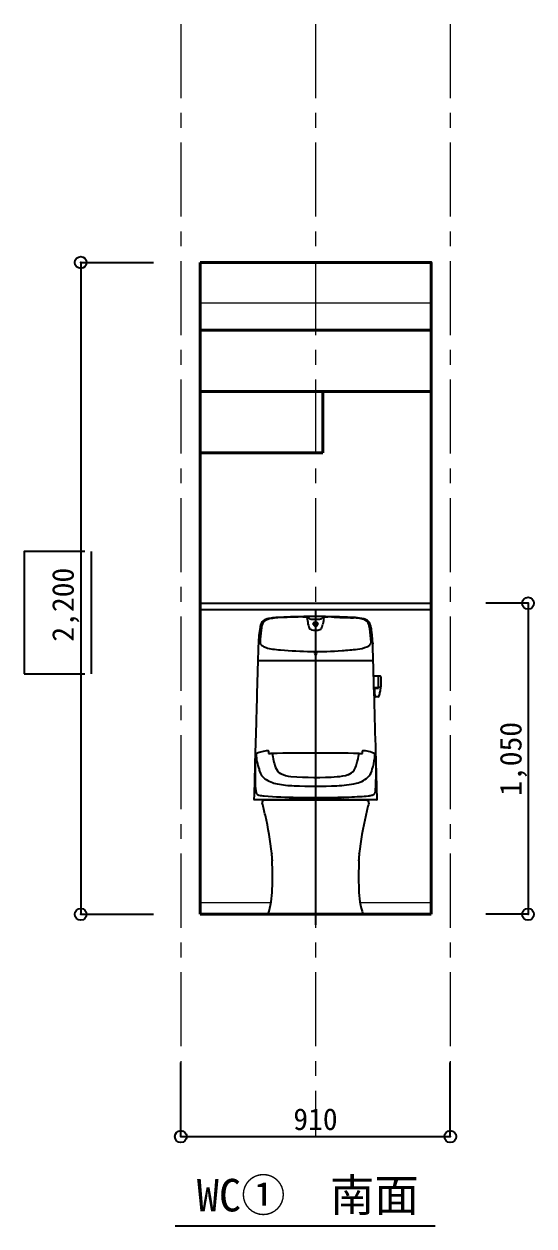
# Model space of a CAD drawing. Units: millimetres at full size, sheet at 1:50. Extents: x -31113 to 29332, y -20209 to 31249.
# Drawn here: x 14042 to 15764, y -6448 to -2392 of the extents above; entities that cross this region are included whole.
import ezdxf
from ezdxf.enums import TextEntityAlignment as Align

# ---------------------------------------------------------------- set-up
doc = ezdxf.new("R2010")
doc.units = ezdxf.units.MM
doc.header["$LTSCALE"] = 50
doc.header["$PDMODE"] = 32
doc.header["$PDSIZE"] = 40
doc.linetypes.add('CHAIN1', pattern=[8, 5, -1, 1, -1])
for name, color, linetype, lineweight in [('B-1_通り芯・通り番号', 1, 'CHAIN1', 18), ('B-3_仕上線(黄)', 3, 'Continuous', 40), ('B-A_文字', 7, 'Continuous', 25), ('B-F_寸法・方位', 7, 'Continuous', 25)]:
    doc.layers.add(name, color=color, linetype=linetype, lineweight=lineweight)
doc.styles.add('ＭＳ ゴシック', font='')
doc.styles.get('ＭＳ ゴシック').set_extended_font_data('MS Gothic')

msp = doc.modelspace()

# ---------------------------------------------------------------- linework, layer by layer
at = {"layer": 'B-1_通り芯・通り番号'}
for p, q in [((14571.1, -2391.96), (14571.1, -6146.71)), ((14571.1, -2391.96), (14571.1, -6146.71)), ((15026.1, -2391.96), (15026.1, -6146.71)), ((15481.1, -2391.96), (15481.1, -6146.71))]:
    msp.add_line(p, q, dxfattribs=at)
at = {"layer": 'B-3_仕上線(黄)'}
for p, q in [((14636.1, -3196.71), (14636.1, -5396.71)), ((14636.1, -3196.71), (14636.1, -5396.71)), ((15416.1, -3425.28), (14636.1, -3425.28)), ((15416.1, -3632.42), (14636.1, -3632.42)), ((15050.39, -3839.56), (15050.39, -3632.42)), ((15050.39, -3839.56), (14636.1, -3839.56)), ((14636.1, -5396.71), (15416.1, -5396.71))]:
    msp.add_line(p, q, dxfattribs=at)
at = {"layer": 'B-3_仕上線(黄)', "color": 4, "lineweight": 9}
msp.add_line((15416.1, -3333.72), (14636.1, -3333.72), dxfattribs=at)
at = {"layer": 'B-3_仕上線(黄)'}
msp.add_lwpolyline([(14636.1, -3196.71), (15416.1, -3196.71), (15416.1, -5396.71)], dxfattribs=at)
at = {"layer": 'B-A_文字'}
for p, q in [((14269.07, -4584.99), (14269.07, -4172.08)), ((14041.69, -4584.99), (14247.36, -4584.99))]:
    msp.add_line(p, q, dxfattribs=at)
at = {"layer": 'B-A_文字', "color": 1, "lineweight": 18}
for p, q in [((14636.1, -5356.71), (14873.88, -5356.71)), ((15178.32, -5356.71), (15416.1, -5356.71))]:
    msp.add_line(p, q, dxfattribs=at)
at = {"layer": 'B-A_文字'}
msp.add_lwpolyline([(14247.36, -4172.08), (14041.69, -4172.08), (14041.69, -4584.99)], dxfattribs=at)
at = {"layer": 'B-F_寸法・方位'}
for p, q in [((14233.06, -3196.71), (14479.05, -3196.71)), ((14233.06, -3196.71), (14479.05, -3196.71)), ((14233.06, -3196.71), (14233.06, -5396.71)), ((14636.1, -4346.71), (15416.1, -4346.71)), ((14636.1, -4367.71), (15416.1, -4367.71)), ((15026.1, -4368.38), (15026.1, -5432.29)), ((15743.73, -4346.71), (15601.28, -4346.71)), ((15743.73, -4346.71), (15743.73, -5396.71)), ((15001.72, -4418.01), (15001.61, -4416.94)), ((15018.39, -4416.95), (15018.3, -4415.74)), ((15033.74, -4416.83), (15033.41, -4417.72)), ((15033.9, -4415.74), (15033.74, -4416.83)), ((14838.72, -4427.76), (14838.67, -4428.01)), ((14833.12, -4482.48), (14833.08, -4483.42)), ((15219.08, -4482.48), (15219.13, -4483.42)), ((14831.64, -4539.71), (15220.56, -4539.71)), ((15238.41, -4592.78), (15222.45, -4592.78)), ((15238.41, -4630.71), (15238.41, -4592.78)), ((15245.34, -4592.61), (15239.31, -4592.56)), ((15246.32, -4593.5), (15246.32, -4629.03)), ((15223.59, -4631.38), (15238.41, -4631.38)), ((15227.05, -4661.55), (15226.34, -4646.14)), ((15236.41, -4662.92), (15228.08, -4662.99)), ((15238.41, -4631.38), (15238.41, -4630.71)), ((14867.71, -4845.61), (14867.71, -4853.76)), ((14873.66, -4853.91), (14873.66, -4853.93)), ((15184.7, -4853.76), (15184.69, -4845.61)), ((15233.04, -5010.21), (14819.17, -5010.21)), ((15198.09, -5011.71), (14854.11, -5011.71)), ((14233.06, -5396.71), (14479.05, -5396.71)), ((14233.06, -5396.71), (14479.05, -5396.71)), ((15743.73, -5396.71), (15601.28, -5396.71)), ((14571.1, -6146.71), (14571.1, -5896.71)), ((15481.1, -6146.71), (15481.1, -5896.71)), ((14571.1, -6146.71), (15481.1, -6146.71)), ((14551.91, -6448.5), (15430.14, -6448.5))]:
    msp.add_line(p, q, dxfattribs=at)
for points in [[(15239.11, -4633.19), (15239.11, -4631.76), (15239.11, -4629.63), (15239.11, -4592.76)], [(15223.65, -4633.23), (15226.41, -4633.26), (15239.11, -4633.19)], [(15088.45, -5006.06), (15026.1, -5006.06), (14963.76, -5006.06)]]:
    msp.add_lwpolyline(points, dxfattribs=at)
for centre, radius, start, end in [((14892.3, -4436.72), 54.33, 158.617, 170.77313), ((14865.76, -4426.23), 25.79, 120.97829, 158.83889), ((14875.97, -4429.07), 31.75, 140.66086, 170.39144), ((14871.82, -4429.14), 28.71, 103.33567, 135.28495), ((14873.93, -4440.95), 42.62, 104.92233, 120.20117), ((14893.12, -4514.25), 118.39, 96.10715, 104.76364), ((14910.08, -4572.26), 176.85, 97.65352, 104.70191), ((14966.36, -5211.59), 819.56, 95.36628, 96.01137), ((14904.11, -4518.2), 122.49, 92.66373, 98.25284), ((14913.48, -4687.03), 292.39, 93.14175, 94.66304), ((15077.95, -7847.62), 3457.25, 92.76516, 92.99265), ((15025.02, -6857.28), 2464.68, 91.95914, 92.9444), ((15027.13, -6879.56), 2487.87, 91.27475, 92.67161), ((15002.89, -6108.71), 1715.81, 90.90793, 92.07515), ((15026.1, -6847.86), 2456.15, 88.51702, 91.26728), ((14975.94, -4519.35), 126.23, 82.36611, 90.11199), ((14978.45, -4498.94), 105.66, 78.83685, 82.24394), ((14457.07, -4503.77), 551.42, 9.05921, 11.37219), ((14996.9, -4408.13), 13.01, 60.04527, 81.12732), ((15042.18, -4415.55), 40.54, 183.48972, 195.15082), ((14998.33, -4406.43), 10.83, 53.22069, 62.09821), ((15011.74, -4388.51), 11.55, 233.18325, 250.29106), ((15014.99, -4378.7), 21.89, 250.94686, 268.99601), ((15026.24, -4120.77), 280.05, 267.61806, 272.19767), ((15022.3, -4415.9), 4, 142.56559, 177.64805), ((15020.14, -4416.68), 1.77, 188.56789, 220.15712), ((15020.65, -4417.84), 1.86, 164.64245, 180.73797), ((15021.25, -4417.78), 2.47, 181.9675, 200.93644), ((15029.39, -4418.24), 10.57, 169.54787, 175.17112), ((15025.68, -4415.9), 7.28, 202.28225, 244.77851), ((15022.46, -4416.96), 3.53, 152.59039, 169.45737), ((15024.21, -4417.57), 6.53, 112.62417, 141.17232), ((15023.57, -4417.79), 4.9, 123.09606, 149.97484), ((15025.34, -4420.25), 7.93, 105.16544, 124.11508), ((15026.11, -4422.09), 11.43, 67.51136, 112.67619), ((15026.1, -4422.9), 10.69, 74.60987, 105.39088), ((15024.9, -4418.27), 1.25, 148.88548, 211.44787), ((15025.33, -4418.54), 1.76, 123.8066, 148.66149), ((15025.44, -4417.96), 1.87, 210.84508, 234.63908), ((15025.16, -4417.96), 0.996, 153.12334, 211.0538), ((15025.55, -4418.37), 1.54, 113.03988, 145.95896), ((15025.85, -4417.59), 1.78, 209.8778, 230.47776), ((15025.86, -4419.3), 2.69, 105.33035, 124.1034), ((15026.1, -4416.87), 3.14, 236.32269, 303.67995), ((15026.11, -4417.11), 2.31, 233.12413, 300.49466), ((15025.91, -4418.86), 2.13, 84.80723, 116.72799), ((15026.1, -4420.11), 3.53, 74.0161, 105.5478), ((15026.27, -4419), 2.27, 63.23039, 94.20412), ((15026.37, -4419.25), 2.62, 55.80808, 74.57137), ((15026.48, -4417.72), 1.6, 300.09316, 337.83457), ((15026.78, -4418.21), 1.34, 29.08994, 67.44614), ((15026.99, -4418.41), 1.59, 17.42257, 57.30999), ((15026.77, -4417.97), 1.86, 305.31867, 329.18194), ((15026.91, -4417.95), 1.12, 340.81549, 20.75833), ((15027.29, -4418.27), 1.26, 328.75337, 15.10811), ((15026.87, -4420.24), 7.92, 55.87647, 74.8487), ((15026.68, -4416.07), 7.06, 294.64828, 327.37064), ((15027.86, -4417.8), 6.8, 43.15641, 67.35019), ((15028.63, -4417.79), 4.9, 30.03894, 56.89751), ((15026.93, -4416.5), 6.62, 329.34276, 346.88817), ((15029.81, -4415.92), 4.1, 2.54667, 42.59239), ((15028.12, -4417.52), 5.23, 1.92494, 24.64832), ((15032.06, -4417.73), 1.35, 348.42893, 16.40726), ((15036.17, -4371.06), 29.57, 271.56294, 282.89155), ((15039.43, -4386.32), 13.96, 283.84292, 300.04407), ((15040.48, -4388.55), 11.51, 301.04133, 307.47843), ((15056.43, -4410.52), 15.64, 114.11243, 124.8713), ((14988.85, -4408.69), 62.29, 343.87728, 352.38731), ((15055.1, -4407.42), 12.27, 99.02006, 114.3104), ((15592.34, -4503.27), 548.59, 168.6219, 170.9468), ((15074.02, -4500.54), 107.28, 97.20553, 101.20741), ((15075.94, -4516.66), 123.52, 92.0411, 97.14878), ((15076.87, -4542.11), 148.99, 88.66223, 92.05085), ((15211.27, -1815.71), 2580.78, 267.09207, 268.72371), ((15037.42, -6512.04), 2120.15, 86.66644, 88.58808), ((15145.36, -4550.93), 155.31, 78.83593, 86.88748), ((15152.55, -4546.86), 151.6, 75.99864, 86.91321), ((15165.46, -4468.37), 70.52, 66.44246, 81.87017), ((15180.54, -4435.12), 36.41, 51.70147, 76.20317), ((15184.25, -4424.12), 22.45, 20.27362, 65.28325), ((15185.48, -4426.97), 26.98, 19.12968, 49.20382), ((15134.81, -4441.26), 74.78, 6.1435, 19.46918), ((15155.28, -4437.86), 59.08, 8.92311, 19.51368), ((15204.31, -4492.79), 371.33, 169.95322, 178.40786), ((15225.39, -4492.61), 386.92, 171.89085, 177.98496), ((15151.85, -4481.14), 312.5, 169.42011, 172.07041), ((15015.24, -4423.09), 12.57, 194.07123, 229.93588), ((15014.98, -4426.11), 10.24, 220.12661, 255.35582), ((15026.05, -4386.18), 51.67, 254.68072, 286.19889), ((15026.1, -4415.14), 8.15, 244.39111, 295.62545), ((15037.51, -4426.47), 9.79, 287.52984, 328.80325), ((15031.22, -4420.64), 18.27, 323.39273, 342.97907), ((14828.12, -4492.44), 385.61, 2.05689, 8.82871), ((14865.93, -4490.21), 353.11, 6.22989, 10.03213), ((14842.26, -4492.17), 376.86, 2.21799, 6.13528), ((38776.03, -5246.4), 23955.11, 178.17479, 178.30825), ((14849.43, -4479.81), 10.76, 175.68666, 198.05556), ((14847.07, -4480.22), 8.39, 200.41528, 221.77036), ((14852.35, -4476.19), 15.02, 219.81457, 233.39082), ((14863.58, -4462.02), 33.1, 232.40862, 241.34599), ((14879.68, -4436.12), 63.57, 239.81152, 250.95301), ((14895.99, -4386.91), 115.41, 251.2723, 262.55177), ((14991, -3575.84), 932.01, 263.22341, 264.90166), ((14976.09, -2679.59), 1832.25, 274.37356, 275.99522), ((15156.97, -4393.46), 108.87, 275.52873, 292.82473), ((15179.8, -4449.36), 48.5, 293.58553, 307.57763), ((15205.99, -4493.65), 3, 120.36442, 120.77983), ((15200.04, -4476.32), 14.79, 309.1232, 324.85222), ((15205.55, -4480.42), 7.93, 326.15825, 354.473), ((15196.66, -4479.65), 16.85, 354.7962, 3.56479), ((16982.61, -4392.97), 1765.8, 182.74658, 182.90543), ((-81197.15, -7467.01), 96462.43, 1.7393, 1.77245), ((53455.47, -5720.75), 38642.17, 178.24899, 178.54732), ((14831.64, -4540.01), 0.3, 89.96001, 178.3626), ((14831.87, -4539.21), 0.501, 178.39997, 269.93108), ((15026.16, -3250.6), 1259.1, 264.6235, 274.08338), ((15026.13, -4515.73), 3.94, 0, 180), ((15026.13, -4515.73), 3.94, 180, 0), ((15220.34, -4539.2), 0.507, 270.32606, 310.62658), ((15220.56, -4540.01), 0.3, 1.67259, 89.99752), ((15220.33, -4539.21), 0.504, 311.1494, 0.77314), ((-81197.15, -7467.01), 96462.43, 1.63479, 1.73883), ((15239.31, -4592.76), 0.2, 89.5, 180), ((15245.33, -4593.61), 1, 6.40004, 89.5), ((15226.4, -4634.01), 0.622, 156.15275, 183.07023), ((-28423.74, -6651.47), 43696.12, 2.63038, 2.64626), ((15226.57, -4634.13), 0.824, 112.45045, 153.00609), ((15226.71, -4634.36), 1.09, 89.15207, 114.69025), ((15664.07, -4641.53), 437.48, 182.62167, 182.68662), ((15228.07, -4661.99), 1, 182.63206, 270.50101), ((15236.37, -4657.93), 4.99, 270.44741, 344.73927), ((15239.3, -4629.61), 0.185, 186.22246, 275.48616), ((8441.41, 1154715.6), 1159365.33, 270.33595, 270.33625), ((15072.44, -4613.03), 174.96, 344.68199, 349.06733), ((15136.49, -4624.32), 109.93, 348.51478, 357.5429), ((15245.4, -4628.82), 0.948, 266.24709, 346.82978), ((40793.87, -5577.32), 25981.61, 178.15567, 178.45908), ((-163569.72, -9750.88), 178866.64, 1.55533, 1.61332), ((16392.1, -4909.04), 1570.18, 178.2264, 179.59479), ((14860.21, -4860.97), 37.54, 175.98555, 179.20139), ((14827.35, -4858.94), 4.62, 137.26831, 172.57972), ((14827.59, -4859.22), 4.99, 115.95458, 136.84123), ((14867.05, -4942.31), 96.98, 106.35082, 115.42617), ((14995.14, -4850.06), 169.8, 181.5766, 199.64063), ((14873.3, -4964.84), 120.36, 96.47857, 106.18936), ((14878.23, -5006.14), 161.95, 94.10365, 96.56206), ((14866.72, -4845.6), 0.997, 359.72107, 94.44465), ((14868.64, -4850.8), 3.1, 248.78322, 262.97617), ((14870.69, -4834.09), 19.93, 262.98704, 271.73194), ((14869.63, -4787.45), 66.58, 271.43189, 273.46596), ((14880.45, -4954.3), 100.6, 91.19792, 93.87018), ((15026.32, -16306.18), 11453.41, 89.2649, 90.74028), ((15174.61, -4804.06), 299.58, 189.54143, 198.81391), ((14886.58, -4806.13), 290.58, 343.06327, 350.57574), ((15177.44, -4732.1), 121.69, 268.03482, 269.34048), ((15199, -4443.55), 410.87, 266.79608, 267.39946), ((15181.56, -4826.02), 28, 267.53527, 273.56597), ((15182.77, -4845.23), 8.75, 273.47984, 280.65823), ((15184.13, -4852.04), 1.81, 278.14871, 292.24734), ((15185.69, -4845.6), 0.997, 85.55535, 180.27893), ((15175.02, -4996.88), 152.65, 82.64792, 85.96179), ((15180.62, -4957.5), 112.88, 71.78399, 82.91262), ((15186.39, -4939.89), 94.35, 64.50474, 71.76734), ((15070.57, -4850.99), 156.47, 353.4131, 358.63166), ((15225.02, -4858.95), 4.66, 2.086, 64.88467), ((13664.65, -4912.14), 1565.94, 358.2673, 1.95272), ((155134.24, -8688.98), 140364.32, 178.44446, 178.49776), ((16208.37, -4916.48), 1386.53, 179.23371, 181.68403), ((15031.55, -4857.49), 202.51, 194.19017, 196.20566), ((14925.72, -4889.89), 36.33, 197.2663, 241.39405), ((15095.21, -4874.13), 71.32, 329.37068, 346.49527), ((15164.7, -4897.27), 53.41, 322.68423, 349.36532), ((15055.56, -4849.65), 171.54, 340.42177, 353.54231), ((-169307.95, -9864.38), 184605.85, 1.50708, 1.54221), ((14881.54, -4900.86), 46.35, 196.46643, 235.15354), ((14914.94, -4854.97), 103.11, 234.49738, 259.90925), ((14950.39, -4833.35), 97.93, 244.56464, 265.64518), ((15027.86, -3934.14), 1000.46, 265.13124, 274.06659), ((15090.46, -4779.93), 152.38, 273.14306, 287.56254), ((15125.14, -4888.72), 38.23, 286.47726, 325.32864), ((15144.8, -4871.12), 85.53, 283.08708, 316.8231), ((14977.16, -4955.72), 154.74, 180.55777, 191.38407), ((14840.71, -4982.27), 15.75, 194.71657, 207.12684), ((14830.17, -4987.87), 3.82, 204.43439, 242.99167), ((14964.61, -4597.98), 364.84, 259.29933, 268.25415), ((15026.35, -2940.82), 2023.15, 267.93635, 272.02262), ((15086.82, -4604.28), 358.6, 271.74827, 282.45606), ((15221.92, -4987.54), 4.25, 298.90171, 335.17882), ((15212.39, -4982.53), 15.01, 333.08545, 345.14515), ((15080.01, -4956.54), 149.89, 348.51579, 358.87205), ((14819.17, -5009.21), 1, 179.25791, 269.96395), ((14838.41, -4972.78), 21.01, 241.65279, 248.03705), ((14841.51, -4972.69), 22.43, 240.75577, 251.85932), ((14859.46, -4906.95), 90.56, 254.01891, 265.39055), ((14854.11, -5019.71), 8, 90.23865, 195.2367), ((13664.86, -5337.31), 1222.93, 12.96568, 14.95048), ((14978.73, -3329.02), 1672.99, 265.66172, 269.51817), ((14928.98, -5001.89), 8.33, 273.0834, 281.50538), ((14177.95, -1246.77), 3837.81, 281.31043, 281.47264), ((14959.92, -5106.66), 100.5, 93.91137, 100.68219), ((14963.32, -5160.39), 154.34, 89.83857, 93.81012), ((15025.83, -687.84), 4314.54, 269.18778, 271.00117), ((15089.15, -5148.87), 142.81, 84.98607, 90.28331), ((15070.29, -3040.27), 1961.7, 270.9031, 273.09652), ((15092.03, -5109.07), 102.92, 78.28391, 84.64379), ((15150.4, -4835.97), 176.35, 257.73131, 259.39604), ((14985.09, -5669.16), 673.09, 78.30191, 78.61585), ((15123.04, -5003.15), 7.05, 257.89866, 269.76872), ((15154.37, -4572.85), 426.81, 272.94033, 276.70225), ((16387.35, -5337.31), 1222.93, 165.04952, 167.03432), ((15198.1, -5019.71), 8, 344.7633, 89.76135), ((15192.76, -4899.34), 98.08, 276.68546, 283.05222), ((15205.08, -4957.09), 39.05, 284.58736, 298.93879), ((15233.04, -5009.21), 1, 270.03605, 1.80293), ((14845.89, -5041.46), 5.42, 15.565, 18.68804), ((13716.03, -5321.96), 1169.62, 6.39221, 12.79534), ((16336.17, -5321.96), 1169.62, 167.20466, 173.60779), ((15206.32, -5041.46), 5.42, 161.31196, 164.435), ((14879.62, -5191.87), 1.23, 177.78708, 189.12948), ((14686.86, -5216.93), 193.15, 1.20984, 7.41979), ((15365.34, -5216.93), 193.15, 172.58021, 178.79016), ((15172.59, -5191.87), 1.23, 350.87052, 2.21292), ((14887.21, -5215.28), 7.64, 161.45264, 183.55977), ((13380.69, -5273.26), 1500, 358.51992, 2.20309), ((16671.52, -5273.26), 1500, 177.79691, 181.48008), ((15164.99, -5215.28), 7.64, 356.44023, 18.54736), ((14570.29, -5304), 310, 342.59886, 358.51992), ((15481.91, -5304), 310, 181.48008, 197.40114)]:
    msp.add_arc(centre, radius, start, end, dxfattribs=at)
for p in [(14233.06, -3196.71), (15743.73, -4346.71), (14233.06, -5396.71), (15743.73, -5396.71), (14571.1, -6146.71), (15481.1, -6146.71)]:
    msp.add_point(p, dxfattribs=at)

# ---------------------------------------------------------------- texts
at = {"layer": 'B-A_文字', "style": 'ＭＳ ゴシック'}
msp.add_text('WC①\u3000南面', height=110, dxfattribs=at).set_placement((14625.09, -6432.52), align=Align.BOTTOM_LEFT)
at = {"layer": 'B-F_寸法・方位', "style": 'ＭＳ ゴシック'}
for s, p in [('2,200', (14231.75, -4476.34)), ('1,050', (15743.73, -4996.71))]:
    msp.add_text(s, height=73.31, rotation=90, dxfattribs=at).set_placement(p, align=Align.BOTTOM_LEFT)
msp.add_text('910', height=73.31, dxfattribs=at).set_placement((14951.1, -6146.71), align=Align.BOTTOM_LEFT)

doc.saveas('drawing.dxf')
